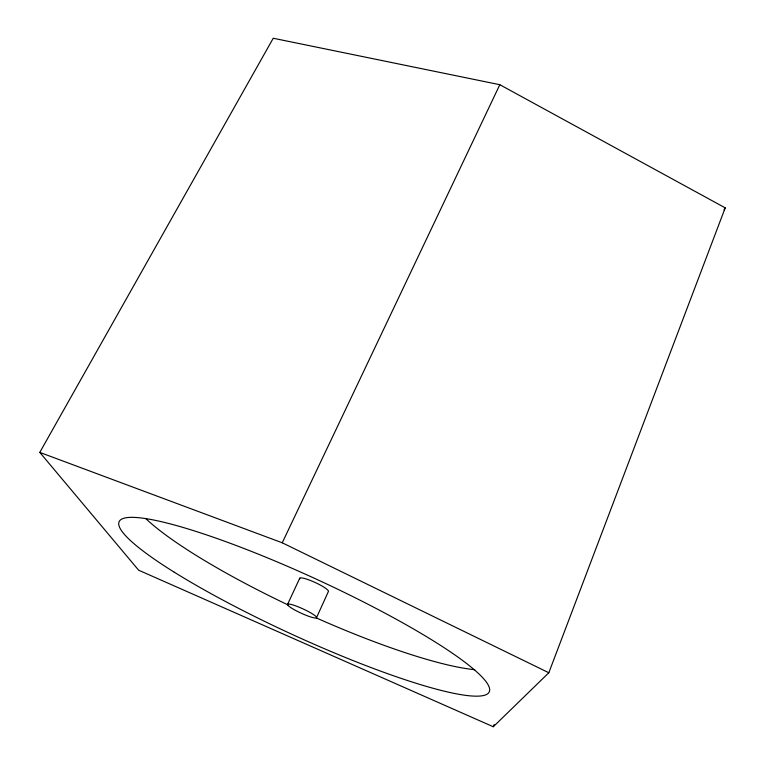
<?xml version="1.0" encoding="UTF-8"?>
<svg xmlns="http://www.w3.org/2000/svg" width="765" height="765" viewBox="0 0 765 765"><rect width="100%" height="100%" fill="white"/><g stroke="black" fill="none" stroke-linecap="round" stroke-linejoin="round"><path stroke-width="1.15" d="M548.821 672.751L725.21 207.851L499.813 84.705L273.239 38.25L39.79 452.392L138.628 570.193L493.291 726.75L548.821 672.751L282.237 542.796L39.79 452.392M493.291 726.75L494.161 724.522M316.433 617.862A15.969 2.333 24.7 0 0 296.801 606.282A15.969 2.333 24.7 0 0 292.947 608.94A15.969 2.333 24.7 0 0 316.433 617.862L328.29 591.737A15.845 2.677 24.7 0 0 314.348 582.127A15.845 2.677 24.7 0 0 299.717 578.923M287.64 604.235L299.756 578.177M282.237 542.796L499.813 84.705M724.053 209.935L725.21 207.851M474.816 669.7A202.075 34.53 24.7 0 1 316.366 617.948M288.386 605.086A202.075 34.53 24.7 0 1 145.933 518.737M174.296 572.22A203.691 30.141 24.7 0 0 483.757 695.462A203.691 30.141 24.7 0 0 254.353 552.56A203.691 30.141 24.7 0 0 174.296 572.22"/></g></svg>
